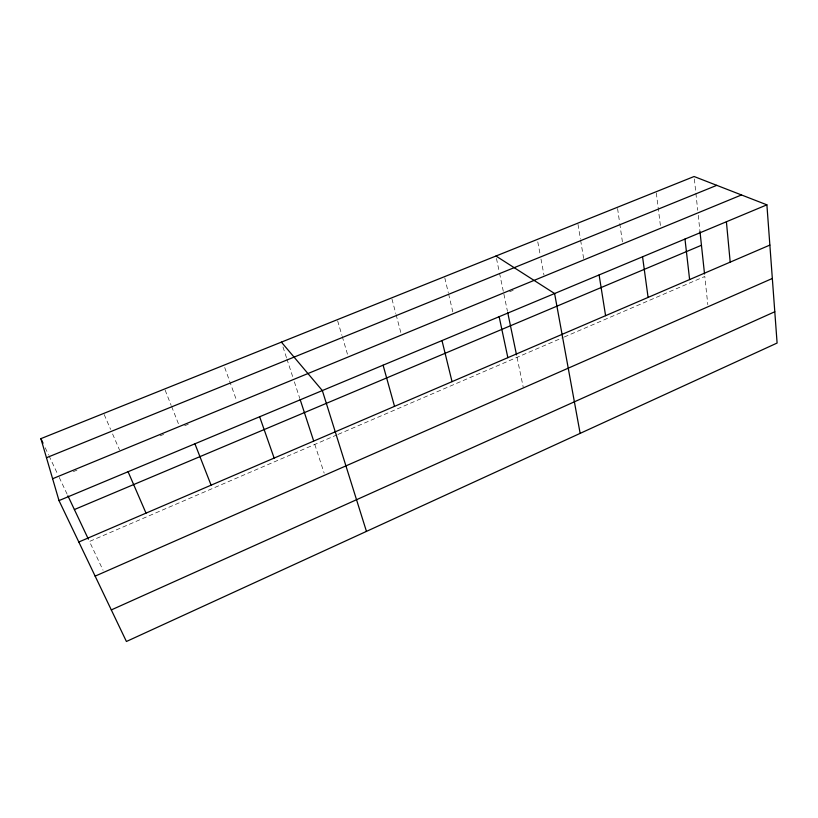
<?xml version="1.0" encoding="UTF-8"?>
<svg xmlns="http://www.w3.org/2000/svg" width="818" height="818" viewBox="0 0 818 818"><rect width="100%" height="100%" fill="white"/><g stroke="black" fill="none" stroke-linecap="round" stroke-linejoin="round"><path stroke-width="0.61" stroke-dasharray="4.09 3.07" d="M336.996 434.869L89.459 541.465L103.048 570.218M338.171 434.368L563.121 337.497M564.287 336.996L704.799 276.484L707.815 304.664M73.364 471.618L76.902 470.166M160.144 435.841L163.651 434.399M184.694 425.718L188.242 424.266M509.675 291.74L513.152 290.308M45.215 447.773L48.446 454.624M48.988 455.759L57.608 474.031M59.233 477.446L67.352 494.645M104.203 414.573L110.614 429.399M112.587 433.959L119.5 449.92M165.144 390.145L171.167 405.391M171.637 406.556L179.05 425.319M224.725 367.548L236.525 400.319M282.977 346.944L286.515 357.783M286.903 358.99L293.192 378.253M294.368 381.842L299.777 398.407M314.797 444.43L324.163 473.111M337.66 320.891L341.904 335.308M342.261 336.515L347.568 354.531M391.975 299.081L395.769 313.458M396.086 314.654L401.157 333.826M444.808 277.895L448.295 292.691M448.591 293.928L452.937 312.425M496.475 258.478L499.287 272.005M499.542 273.232L503.377 291.668M503.888 294.122L507.426 311.157M517.037 357.343L523.213 387.037M537.784 241.872L540.074 254.132M540.984 259.03L543.95 274.96M577.999 224.408L580.432 239.071M580.627 240.287L583.663 258.621M617.58 208.549L619.594 222.394M619.778 223.662L622.518 242.547M656.312 192.997L660.576 226.883M694.37 179.009L697.713 210.287M698.245 215.287L699.983 231.535"/><path stroke-width="1.23" d="M111.309 609.921L774.789 311.76M95.133 576.128L772.335 278.468M78.814 542.007L769.871 245.083M74.387 509.553L701.455 245.267M58.998 500.585L766.895 204.837L777.1 343.039L126.412 641.486L58.998 500.585L40.9 438.642L694.093 176.514L766.895 204.837M52.608 478.734L741.497 194.95M46.473 457.722L716.783 185.338M495.964 256.024L554.604 293.529L580.146 433.366M281.402 342.129L322.333 390.564L366.454 531.383M40.9 438.642L43.057 443.203M67.894 495.79L88.385 539.185M128.078 471.72L146.013 513.131M194.919 443.796L211.095 485.166M259.643 416.761L274.142 458.08M300.165 399.593L313.642 440.892M383.09 365.186L394.532 406.352M441.996 340.574L452.037 381.648M499.144 316.699L507.855 357.66M507.681 312.374L516.526 354.91M599.103 274.94L605.586 315.666M642.549 256.791L648.091 297.404M684.973 239.071L689.615 279.562M699.983 231.535L704.533 273.989M726.404 221.76L730.198 262.128"/></g></svg>
